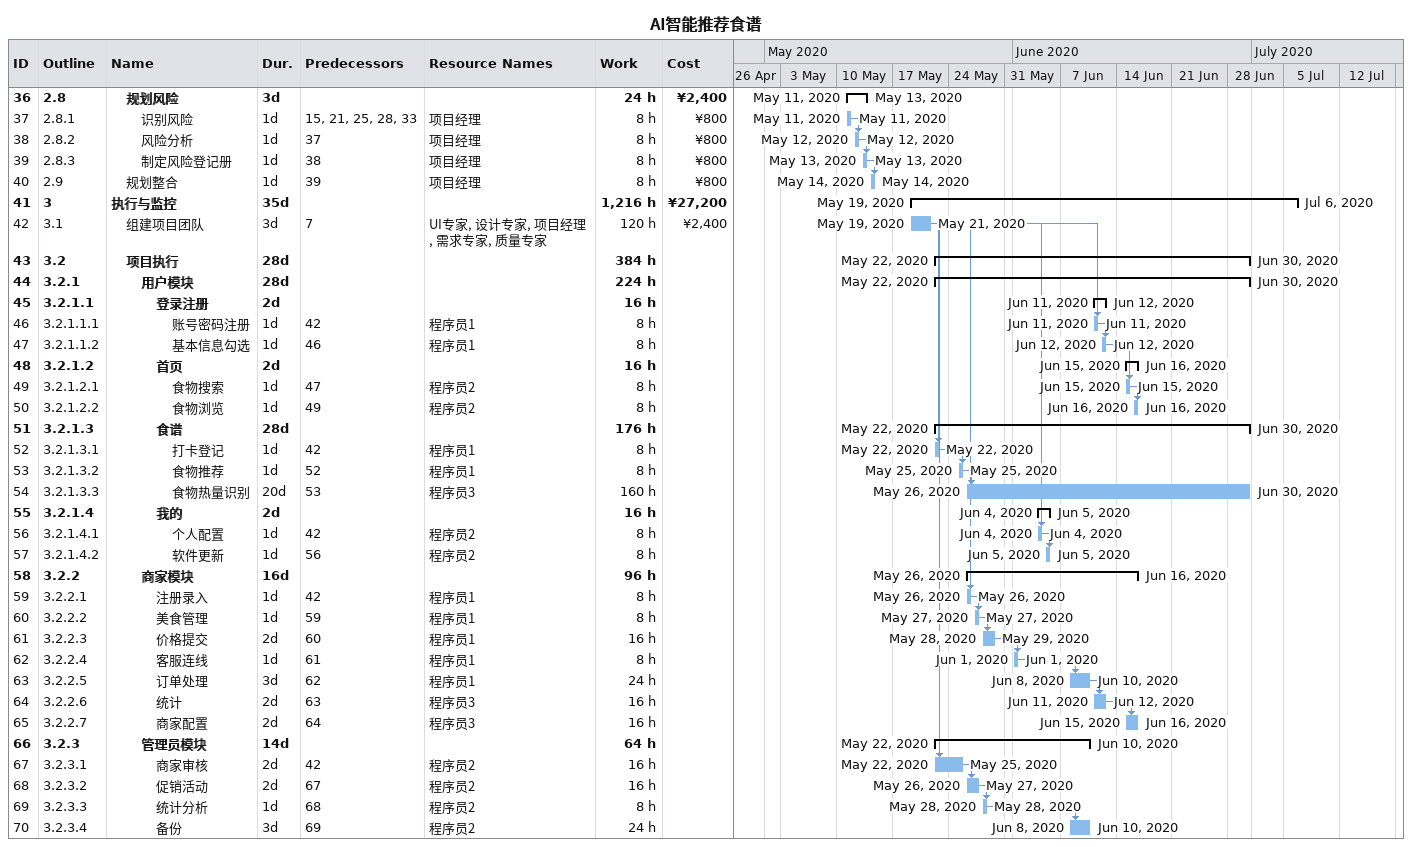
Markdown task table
AI智能推荐食谱

| ID | WBS | Task | Duration | Start | Finish | Predecessors | Resources | Work (h) | Cost (¥) |
|---|---|---|---|---|---|---|---|---|---|
| 36 | 2.8 | **规划风险** | 3d | 2020-05-11 | 2020-05-13 |  |  | 24 | 2400 |
| 37 | 2.8.1 | 识别风险 | 1d | 2020-05-11 | 2020-05-11 | 15, 21, 25, 28, 33 | 项目经理 | 8 | 800 |
| 38 | 2.8.2 | 风险分析 | 1d | 2020-05-12 | 2020-05-12 | 37 | 项目经理 | 8 | 800 |
| 39 | 2.8.3 | 制定风险登记册 | 1d | 2020-05-13 | 2020-05-13 | 38 | 项目经理 | 8 | 800 |
| 40 | 2.9 | 规划整合 | 1d | 2020-05-14 | 2020-05-14 | 39 | 项目经理 | 8 | 800 |
| 41 | 3 | **执行与监控** | 35d | 2020-05-19 | 2020-07-06 |  |  | 1216 | 27200 |
| 42 | 3.1 | 组建项目团队 | 3d | 2020-05-19 | 2020-05-21 | 7 | UI专家, 设计专家, 项目经理, 需求专家, 质量专家 | 120 | 2400 |
| 43 | 3.2 | **项目执行** | 28d | 2020-05-22 | 2020-06-30 |  |  | 384 |  |
| 44 | 3.2.1 | **用户模块** | 28d | 2020-05-22 | 2020-06-30 |  |  | 224 |  |
| 45 | 3.2.1.1 | **登录注册** | 2d | 2020-06-11 | 2020-06-12 |  |  | 16 |  |
| 46 | 3.2.1.1.1 | 账号密码注册 | 1d | 2020-06-11 | 2020-06-11 | 42 | 程序员1 | 8 |  |
| 47 | 3.2.1.1.2 | 基本信息勾选 | 1d | 2020-06-12 | 2020-06-12 | 46 | 程序员1 | 8 |  |
| 48 | 3.2.1.2 | **首页** | 2d | 2020-06-15 | 2020-06-16 |  |  | 16 |  |
| 49 | 3.2.1.2.1 | 食物搜索 | 1d | 2020-06-15 | 2020-06-15 | 47 | 程序员2 | 8 |  |
| 50 | 3.2.1.2.2 | 食物浏览 | 1d | 2020-06-16 | 2020-06-16 | 49 | 程序员2 | 8 |  |
| 51 | 3.2.1.3 | **食谱** | 28d | 2020-05-22 | 2020-06-30 |  |  | 176 |  |
| 52 | 3.2.1.3.1 | 打卡登记 | 1d | 2020-05-22 | 2020-05-22 | 42 | 程序员1 | 8 |  |
| 53 | 3.2.1.3.2 | 食物推荐 | 1d | 2020-05-25 | 2020-05-25 | 52 | 程序员1 | 8 |  |
| 54 | 3.2.1.3.3 | 食物热量识别 | 20d | 2020-05-26 | 2020-06-30 | 53 | 程序员3 | 160 |  |
| 55 | 3.2.1.4 | **我的** | 2d | 2020-06-04 | 2020-06-05 |  |  | 16 |  |
| 56 | 3.2.1.4.1 | 个人配置 | 1d | 2020-06-04 | 2020-06-04 | 42 | 程序员2 | 8 |  |
| 57 | 3.2.1.4.2 | 软件更新 | 1d | 2020-06-05 | 2020-06-05 | 56 | 程序员2 | 8 |  |
| 58 | 3.2.2 | **商家模块** | 16d | 2020-05-26 | 2020-06-16 |  |  | 96 |  |
| 59 | 3.2.2.1 | 注册录入 | 1d | 2020-05-26 | 2020-05-26 | 42 | 程序员1 | 8 |  |
| 60 | 3.2.2.2 | 美食管理 | 1d | 2020-05-27 | 2020-05-27 | 59 | 程序员1 | 8 |  |
| 61 | 3.2.2.3 | 价格提交 | 2d | 2020-05-28 | 2020-05-29 | 60 | 程序员1 | 16 |  |
| 62 | 3.2.2.4 | 客服连线 | 1d | 2020-06-01 | 2020-06-01 | 61 | 程序员1 | 8 |  |
| 63 | 3.2.2.5 | 订单处理 | 3d | 2020-06-08 | 2020-06-10 | 62 | 程序员1 | 24 |  |
| 64 | 3.2.2.6 | 统计 | 2d | 2020-06-11 | 2020-06-12 | 63 | 程序员3 | 16 |  |
| 65 | 3.2.2.7 | 商家配置 | 2d | 2020-06-15 | 2020-06-16 | 64 | 程序员3 | 16 |  |
| 66 | 3.2.3 | **管理员模块** | 14d | 2020-05-22 | 2020-06-10 |  |  | 64 |  |
| 67 | 3.2.3.1 | 商家审核 | 2d | 2020-05-22 | 2020-05-25 | 42 | 程序员2 | 16 |  |
| 68 | 3.2.3.2 | 促销活动 | 2d | 2020-05-26 | 2020-05-27 | 67 | 程序员2 | 16 |  |
| 69 | 3.2.3.3 | 统计分析 | 1d | 2020-05-28 | 2020-05-28 | 68 | 程序员2 | 8 |  |
| 70 | 3.2.3.4 | 备份 | 3d | 2020-06-08 | 2020-06-10 | 69 | 程序员2 | 24 |  |
